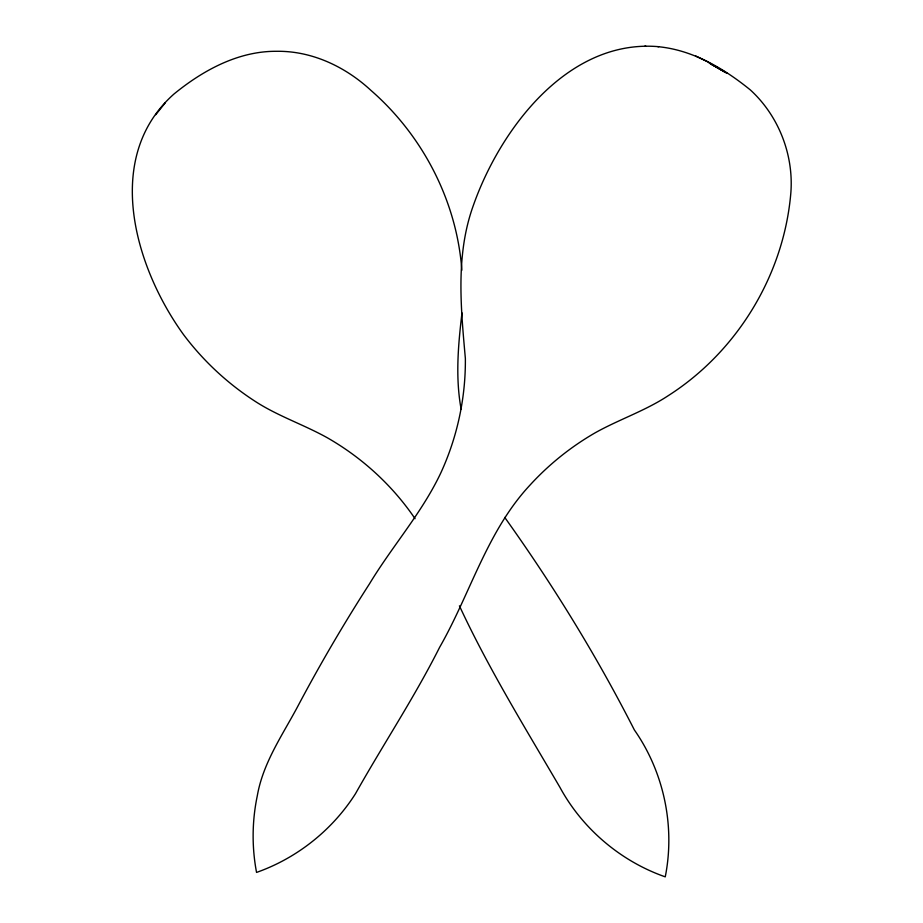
<?xml version="1.0" encoding="UTF-8"?>
<svg xmlns="http://www.w3.org/2000/svg" width="923" height="923" viewBox="0 0 923 923"><rect width="100%" height="100%" fill="white"/><g stroke="black" fill="none" stroke-linecap="round" stroke-linejoin="round"><path stroke-width="1.38" d="M461.985 312.885C458.2 344.867 455.27 377.392 461.154 409.339M461.858 270.22C456.85 201.352 422.896 135.635 370.931 90.385C345.364 66.687 311.824 50.765 276.519 51.296C238.272 51.03 202.945 70.344 174.043 93.961C102.222 157.533 135.023 267.693 183.619 334.737C203.072 360.605 226.977 382.964 254.09 400.64C277.038 415.811 303.367 424.407 327.296 437.756C362.128 457.693 392.506 485.452 415.05 518.691M165.275 102.799L155.733 114.706M658.653 46.692C567.91 38.754 500.312 128.978 473.395 205.298C455.489 254.76 460.842 307.382 465.365 358.493C465.734 397.732 457.323 436.948 440.952 472.611C422.134 512.657 392.31 546.024 369.546 583.751C343.714 623.867 319.6 665.079 297.298 707.26C282 735.793 262.963 763.171 257.298 795.788C252.014 820.962 251.748 847.141 256.548 872.42C297.079 858.125 332.453 829.962 355.493 793.699C383.033 744.665 414.277 697.661 439.613 647.323C470.384 593.651 486.952 531.244 529.929 485.175C548.85 464.465 570.956 446.732 595.277 432.749C619.195 419.365 645.512 410.735 668.46 395.529C736.808 351.813 783.073 276.069 790.63 195.272C794.461 156.402 779.208 116.367 750.399 89.981C723.863 68.406 692.515 49.877 657.811 46.658M644.842 46.15L645.823 46.196M708.241 62.083L695.804 56.026M724.74 71.982L709.072 62.902L726.932 73.182L711.022 64.091M504.731 517.411C553.015 584.986 596.65 655.907 634.355 729.931C663.902 772.113 675.313 826.339 665.252 876.85C620.66 861.251 582.378 828.727 559.857 787.204C525.002 727.601 488.602 668.598 459.412 605.834"/></g></svg>
